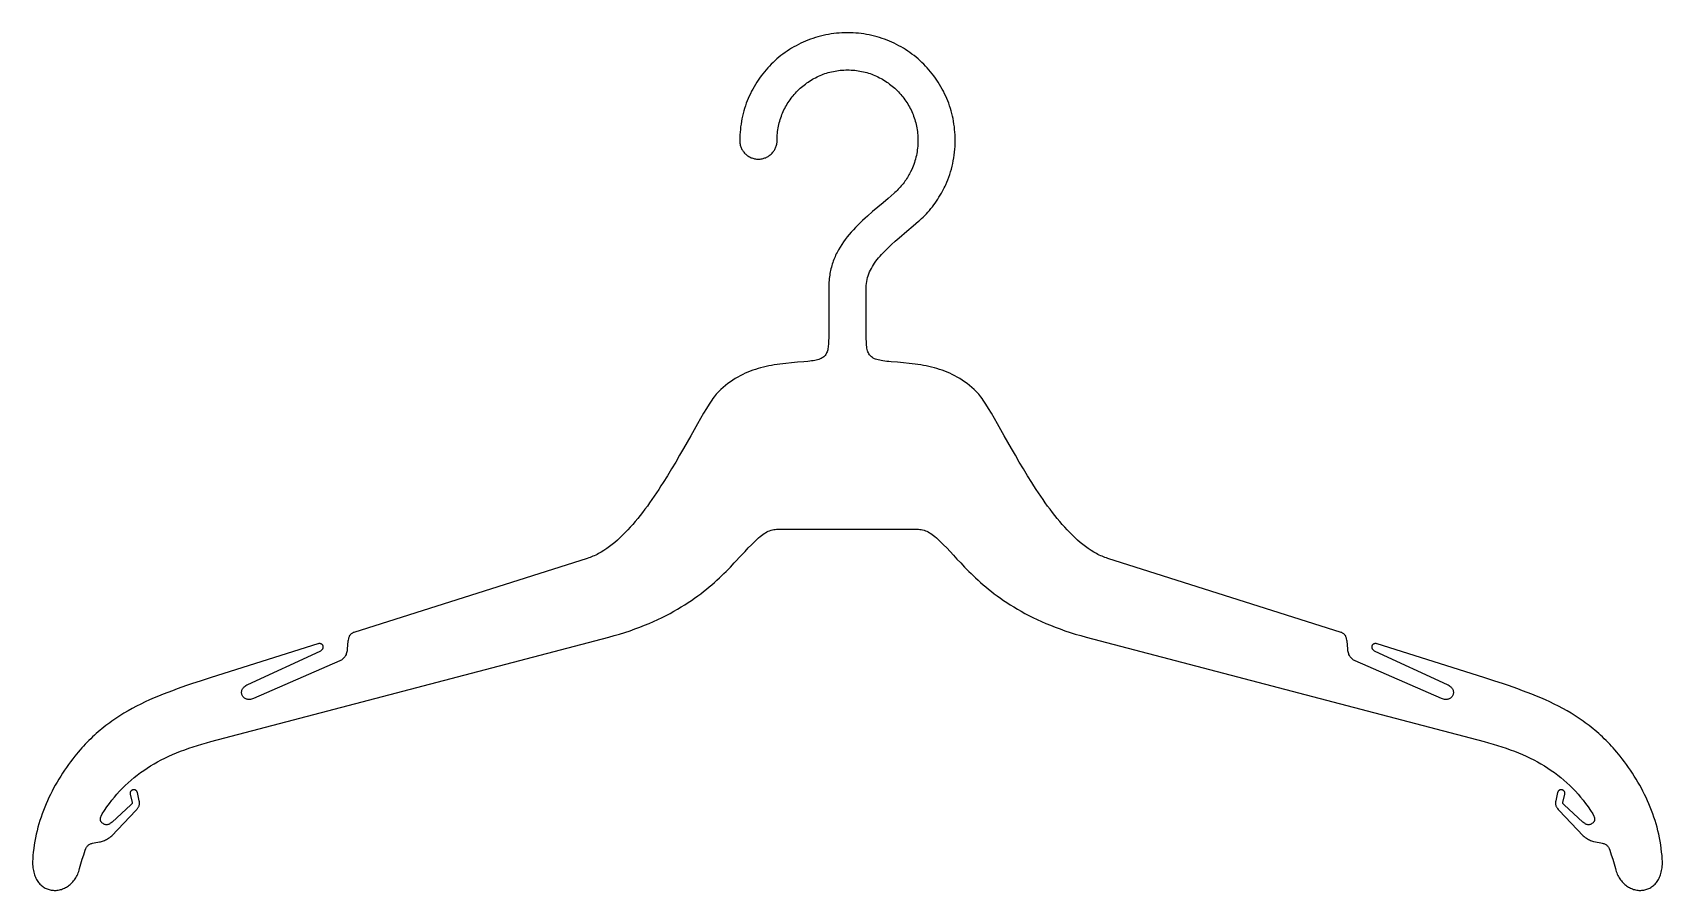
# Model space of a CAD drawing. Extents: x 27 to 2943, y 104 to 2866.
# Drawn here: x 528.3 to 928.3, y 1348.9 to 1559.3 of the extents above; entities that cross this region are included whole.
import ezdxf

# ---------------------------------------------------------------- set-up
doc = ezdxf.new("R2010")
doc.units = 0
doc.layers.add('IMPORT_-_HANGER_PACK_EPS', color=18, linetype='CONTINUOUS')

msp = doc.modelspace()

# ---------------------------------------------------------------- linework, layer by layer
at = {"layer": 'IMPORT_-_HANGER_PACK_EPS'}
msp.add_lwpolyline([(884.5, 1401.07), (858.34, 1409.35), (858.22, 1409.39), (858.1, 1409.41), (857.99, 1409.42), (857.88, 1409.42), (857.78, 1409.41), (857.68, 1409.39), (857.59, 1409.37), (857.51, 1409.34), (857.43, 1409.29), (857.35, 1409.25), (857.29, 1409.19), (857.22, 1409.13), (857.17, 1409.07), (857.12, 1409), (857.08, 1408.93), (857.05, 1408.85), (857.03, 1408.77), (857.01, 1408.69), (857, 1408.6), (857, 1408.52), (857.01, 1408.43), (857.03, 1408.35), (857.06, 1408.26), (857.09, 1408.18), (857.14, 1408.09), (857.19, 1408.01), (857.26, 1407.93), (857.33, 1407.85), (857.42, 1407.78), (857.51, 1407.71), (857.62, 1407.65), (857.74, 1407.59), (875.5, 1399.4), (875.76, 1399.27), (875.99, 1399.13), (876.2, 1398.98), (876.39, 1398.82), (876.55, 1398.65), (876.69, 1398.48), (876.8, 1398.31), (876.89, 1398.13), (876.96, 1397.95), (877.01, 1397.77), (877.03, 1397.59), (877.04, 1397.41), (877.03, 1397.23), (877, 1397.06), (876.95, 1396.89), (876.89, 1396.73), (876.81, 1396.58), (876.71, 1396.43), (876.6, 1396.3), (876.48, 1396.17), (876.34, 1396.06), (876.19, 1395.96), (876.02, 1395.87), (875.85, 1395.8), (875.66, 1395.75), (875.47, 1395.71), (875.26, 1395.7), (875.04, 1395.7), (874.82, 1395.72), (874.59, 1395.77), (874.35, 1395.84), (874.11, 1395.94), (852.97, 1405.15), (852.74, 1405.26), (852.53, 1405.38), (852.34, 1405.51), (852.16, 1405.66), (852, 1405.81), (851.85, 1405.97), (851.72, 1406.14), (851.61, 1406.32), (851.5, 1406.51), (851.41, 1406.71), (851.34, 1406.92), (851.27, 1407.14), (851.21, 1407.36), (851.17, 1407.6), (851.13, 1407.84), (851.11, 1408.09), (850.94, 1409.97), (850.9, 1410.27), (850.84, 1410.58), (850.8, 1410.74), (850.74, 1410.9), (850.68, 1411.06), (850.6, 1411.21), (850.52, 1411.36), (850.42, 1411.51), (850.3, 1411.65), (850.17, 1411.77), (850.02, 1411.89), (849.86, 1412), (849.67, 1412.09), (849.47, 1412.16), (792.21, 1430.31), (791.86, 1430.42), (791.51, 1430.54), (791.17, 1430.68), (790.82, 1430.82), (790.48, 1430.97), (790.14, 1431.13), (789.8, 1431.3), (789.46, 1431.48), (789.12, 1431.67), (788.78, 1431.86), (788.11, 1432.28), (787.44, 1432.73), (786.78, 1433.2), (786.12, 1433.71), (785.47, 1434.24), (784.82, 1434.8), (784.17, 1435.39), (783.54, 1436), (782.9, 1436.63), (782.28, 1437.28), (781.65, 1437.96), (781.04, 1438.65), (780.43, 1439.37), (779.82, 1440.09), (779.22, 1440.84), (778.63, 1441.6), (778.04, 1442.38), (777.46, 1443.16), (776.88, 1443.96), (776.32, 1444.77), (775.75, 1445.58), (775.2, 1446.41), (774.65, 1447.23), (774.1, 1448.07), (773.57, 1448.91), (772.52, 1450.59), (771.49, 1452.28), (770.5, 1453.95), (769.53, 1455.61), (768.6, 1457.24), (766.82, 1460.38), (765.17, 1463.3), (764.4, 1464.65), (763.66, 1465.91), (762.96, 1467.08), (762.3, 1468.15), (761.98, 1468.64), (761.67, 1469.1), (761.37, 1469.53), (761.08, 1469.93), (760.8, 1470.29), (760.53, 1470.62), (760.26, 1470.92), (760.01, 1471.18), (759.43, 1471.72), (758.85, 1472.24), (758.26, 1472.73), (757.67, 1473.19), (757.08, 1473.62), (756.48, 1474.03), (755.88, 1474.41), (755.28, 1474.77), (754.67, 1475.11), (754.06, 1475.42), (753.45, 1475.71), (752.83, 1475.98), (752.2, 1476.23), (751.57, 1476.46), (750.94, 1476.68), (750.29, 1476.87), (749.65, 1477.06), (748.99, 1477.22), (748.33, 1477.38), (747.67, 1477.52), (746.99, 1477.65), (746.31, 1477.76), (745.62, 1477.87), (744.93, 1477.97), (744.22, 1478.06), (743.51, 1478.14), (742.06, 1478.29), (740.57, 1478.42), (739.05, 1478.54), (738.5, 1478.59), (737.98, 1478.64), (737.49, 1478.69), (737.04, 1478.75), (736.62, 1478.82), (736.23, 1478.9), (735.86, 1478.98), (735.53, 1479.08), (735.22, 1479.18), (734.93, 1479.3), (734.67, 1479.42), (734.44, 1479.56), (734.22, 1479.72), (734.03, 1479.89), (733.86, 1480.07), (733.7, 1480.27), (733.57, 1480.49), (733.45, 1480.73), (733.35, 1480.98), (733.26, 1481.26), (733.18, 1481.56), (733.12, 1481.87), (733.07, 1482.21), (733.02, 1482.58), (732.99, 1482.97), (732.97, 1483.38), (732.94, 1484.28), (732.93, 1485.3), (732.92, 1486.43), (732.92, 1486.74), (732.92, 1487.06), (732.92, 1496.76), (732.94, 1497.26), (732.98, 1497.75), (733.05, 1498.24), (733.14, 1498.72), (733.26, 1499.19), (733.4, 1499.65), (733.56, 1500.11), (733.75, 1500.57), (733.96, 1501.02), (734.19, 1501.46), (734.44, 1501.9), (734.71, 1502.33), (735, 1502.76), (735.3, 1503.19), (735.63, 1503.61), (735.96, 1504.03), (736.32, 1504.45), (736.69, 1504.86), (737.07, 1505.27), (737.46, 1505.68), (737.87, 1506.09), (738.29, 1506.49), (739.16, 1507.31), (740.06, 1508.11), (740.99, 1508.93), (742.92, 1510.56), (744.45, 1511.85), (745.8, 1513), (746.08, 1513.23), (746.08, 1513.23), (746.08, 1513.23), (746.12, 1513.27), (746.53, 1513.65), (746.93, 1514.04), (747.32, 1514.44), (747.71, 1514.85), (748.09, 1515.26), (748.46, 1515.69), (748.82, 1516.12), (749.17, 1516.56), (749.51, 1517.01), (749.85, 1517.47), (750.17, 1517.94), (750.49, 1518.41), (750.79, 1518.89), (751.09, 1519.38), (751.37, 1519.87), (751.65, 1520.37), (752.09, 1521.22), (752.28, 1521.6), (752.44, 1521.96), (752.71, 1522.58), (752.97, 1523.21), (753.21, 1523.86), (753.44, 1524.5), (753.64, 1525.16), (753.83, 1525.83), (754.01, 1526.5), (754.16, 1527.18), (754.3, 1527.86), (754.43, 1528.56), (754.53, 1529.25), (754.61, 1529.96), (754.68, 1530.67), (754.73, 1531.39), (754.76, 1532.11), (754.77, 1532.84), (754.79, 1532.84), (754.79, 1532.84), (754.79, 1532.84), (754.77, 1532.84), (754.76, 1533.52), (754.73, 1534.2), (754.69, 1534.88), (754.63, 1535.55), (754.56, 1536.21), (754.46, 1536.87), (754.36, 1537.53), (754.23, 1538.18), (754.09, 1538.82), (753.94, 1539.46), (753.77, 1540.09), (753.58, 1540.71), (753.38, 1541.33), (753.17, 1541.94), (752.94, 1542.54), (752.69, 1543.14), (752.44, 1543.73), (752.16, 1544.31), (751.88, 1544.89), (751.58, 1545.45), (751.27, 1546.01), (750.95, 1546.56), (750.61, 1547.1), (750.26, 1547.63), (749.9, 1548.15), (749.52, 1548.67), (749.14, 1549.17), (748.74, 1549.67), (748.33, 1550.15), (747.91, 1550.62), (747.48, 1551.09), (747.04, 1551.54), (746.58, 1551.98), (746.12, 1552.41), (745.65, 1552.83), (745.16, 1553.24), (744.67, 1553.64), (744.16, 1554.03), (743.65, 1554.4), (743.13, 1554.76), (742.6, 1555.11), (742.06, 1555.45), (741.51, 1555.77), (740.95, 1556.08), (740.38, 1556.38), (739.81, 1556.67), (739.23, 1556.94), (738.64, 1557.2), (738.04, 1557.44), (737.44, 1557.67), (736.83, 1557.88), (736.21, 1558.08), (735.58, 1558.27), (734.95, 1558.44), (734.32, 1558.59), (733.67, 1558.73), (733.02, 1558.86), (732.37, 1558.97), (731.71, 1559.06), (731.04, 1559.13), (730.37, 1559.19), (729.7, 1559.24), (729.02, 1559.26), (728.34, 1559.27), (728.34, 1559.29), (728.33, 1559.29), (728.33, 1559.29), (728.33, 1559.27), (727.65, 1559.26), (726.97, 1559.24), (726.3, 1559.19), (725.63, 1559.13), (724.96, 1559.06), (724.3, 1558.97), (723.65, 1558.86), (723, 1558.73), (722.35, 1558.59), (721.72, 1558.44), (721.09, 1558.27), (720.46, 1558.08), (719.84, 1557.88), (719.23, 1557.67), (718.63, 1557.44), (718.03, 1557.2), (717.44, 1556.94), (716.86, 1556.67), (716.29, 1556.38), (715.72, 1556.08), (715.16, 1555.77), (714.61, 1555.45), (714.07, 1555.11), (713.54, 1554.76), (713.02, 1554.4), (712.5, 1554.03), (712, 1553.64), (711.51, 1553.24), (711.02, 1552.83), (710.55, 1552.41), (710.09, 1551.98), (709.63, 1551.54), (709.19, 1551.09), (708.76, 1550.62), (708.34, 1550.15), (707.93, 1549.67), (707.53, 1549.17), (707.15, 1548.67), (706.77, 1548.15), (706.41, 1547.63), (706.06, 1547.1), (705.72, 1546.56), (705.4, 1546.01), (705.09, 1545.45), (704.79, 1544.89), (704.5, 1544.31), (704.23, 1543.73), (703.98, 1543.14), (703.73, 1542.54), (703.5, 1541.94), (703.29, 1541.33), (703.09, 1540.71), (702.9, 1540.09), (702.73, 1539.46), (702.58, 1538.82), (702.44, 1538.17), (702.31, 1537.53), (702.21, 1536.87), (702.11, 1536.21), (702.04, 1535.55), (701.98, 1534.88), (701.94, 1534.2), (701.91, 1533.52), (701.9, 1532.84), (701.88, 1532.84), (701.88, 1532.84), (701.89, 1532.6), (701.91, 1532.37), (701.94, 1532.14), (701.98, 1531.91), (702.03, 1531.69), (702.09, 1531.47), (702.16, 1531.26), (702.24, 1531.05), (702.34, 1530.85), (702.44, 1530.65), (702.55, 1530.46), (702.67, 1530.27), (702.8, 1530.09), (702.93, 1529.92), (703.08, 1529.75), (703.23, 1529.59), (703.39, 1529.44), (703.55, 1529.3), (703.73, 1529.16), (703.91, 1529.03), (704.09, 1528.91), (704.29, 1528.8), (704.48, 1528.7), (704.69, 1528.61), (704.89, 1528.53), (705.11, 1528.45), (705.33, 1528.39), (705.55, 1528.34), (705.77, 1528.3), (706, 1528.27), (706.24, 1528.25), (706.47, 1528.25), (706.71, 1528.25), (706.94, 1528.27), (707.17, 1528.3), (707.4, 1528.34), (707.62, 1528.39), (707.84, 1528.45), (708.05, 1528.53), (708.26, 1528.61), (708.46, 1528.7), (708.66, 1528.8), (708.85, 1528.91), (709.04, 1529.03), (709.22, 1529.16), (709.39, 1529.3), (709.56, 1529.44), (709.72, 1529.59), (709.87, 1529.75), (710.01, 1529.92), (710.15, 1530.09), (710.28, 1530.27), (710.4, 1530.46), (710.51, 1530.65), (710.61, 1530.85), (710.7, 1531.05), (710.78, 1531.26), (710.86, 1531.47), (710.92, 1531.69), (710.97, 1531.91), (711.01, 1532.14), (711.04, 1532.37), (711.06, 1532.6), (711.06, 1532.84), (711.06, 1532.84), (711.04, 1532.84), (711.05, 1533.28), (711.07, 1533.72), (711.09, 1534.16), (711.13, 1534.6), (711.18, 1535.03), (711.24, 1535.46), (711.31, 1535.89), (711.4, 1536.31), (711.49, 1536.73), (711.59, 1537.15), (711.7, 1537.56), (711.82, 1537.97), (711.95, 1538.37), (712.1, 1538.77), (712.25, 1539.16), (712.41, 1539.55), (712.58, 1539.94), (712.75, 1540.32), (712.94, 1540.69), (713.14, 1541.06), (713.34, 1541.43), (713.55, 1541.79), (713.77, 1542.14), (714, 1542.49), (714.24, 1542.83), (714.49, 1543.17), (714.74, 1543.5), (715, 1543.82), (715.27, 1544.14), (715.55, 1544.45), (715.83, 1544.75), (716.12, 1545.05), (716.42, 1545.34), (716.72, 1545.63), (717.03, 1545.9), (717.35, 1546.17), (717.68, 1546.43), (718.01, 1546.68), (718.34, 1546.93), (718.68, 1547.17), (719.03, 1547.4), (719.39, 1547.62), (719.74, 1547.83), (720.11, 1548.04), (720.48, 1548.23), (720.85, 1548.42), (721.23, 1548.6), (721.62, 1548.77), (722.01, 1548.93), (722.4, 1549.08), (722.8, 1549.22), (723.21, 1549.35), (723.61, 1549.47), (724.03, 1549.58), (724.44, 1549.68), (724.86, 1549.78), (725.28, 1549.86), (725.71, 1549.93), (726.14, 1549.99), (726.57, 1550.04), (727.01, 1550.08), (727.45, 1550.11), (727.89, 1550.12), (728.33, 1550.13), (728.33, 1550.11), (728.33, 1550.11), (728.34, 1550.11), (728.34, 1550.13), (728.78, 1550.12), (729.22, 1550.11), (729.66, 1550.08), (730.1, 1550.04), (730.53, 1549.99), (730.96, 1549.93), (731.39, 1549.86), (731.81, 1549.78), (732.23, 1549.68), (732.64, 1549.58), (733.06, 1549.47), (733.46, 1549.35), (733.87, 1549.22), (734.27, 1549.08), (734.66, 1548.93), (735.05, 1548.77), (735.43, 1548.6), (735.81, 1548.42), (736.19, 1548.23), (736.56, 1548.04), (736.92, 1547.83), (737.28, 1547.62), (737.64, 1547.4), (737.99, 1547.17), (738.33, 1546.93), (738.66, 1546.68), (738.99, 1546.43), (739.32, 1546.17), (739.64, 1545.9), (739.95, 1545.63), (740.25, 1545.34), (740.55, 1545.05), (740.84, 1544.75), (741.12, 1544.45), (741.4, 1544.14), (741.67, 1543.82), (741.93, 1543.5), (742.18, 1543.17), (742.43, 1542.83), (742.66, 1542.49), (742.89, 1542.14), (743.12, 1541.79), (743.33, 1541.43), (743.53, 1541.06), (743.73, 1540.69), (743.92, 1540.32), (744.09, 1539.94), (744.26, 1539.55), (744.42, 1539.16), (744.57, 1538.77), (744.71, 1538.37), (744.85, 1537.97), (744.97, 1537.56), (745.08, 1537.15), (745.18, 1536.73), (745.27, 1536.31), (745.35, 1535.89), (745.43, 1535.46), (745.49, 1535.03), (745.54, 1534.6), (745.58, 1534.16), (745.6, 1533.73), (745.62, 1533.28), (745.63, 1532.84), (745.61, 1532.84), (745.61, 1532.84), (745.61, 1532.84), (745.63, 1532.84), (745.62, 1532.36), (745.6, 1531.9), (745.57, 1531.43), (745.52, 1530.97), (745.47, 1530.51), (745.4, 1530.05), (745.32, 1529.6), (745.23, 1529.15), (745.12, 1528.71), (745.01, 1528.27), (744.88, 1527.83), (744.74, 1527.4), (744.6, 1526.97), (744.44, 1526.55), (744.27, 1526.14), (744.09, 1525.72), (743.81, 1525.13), (743.58, 1524.68), (743.41, 1524.36), (743.22, 1524.04), (743.03, 1523.73), (742.84, 1523.42), (742.64, 1523.12), (742.43, 1522.82), (742.21, 1522.52), (741.99, 1522.23), (741.76, 1521.95), (741.52, 1521.67), (741.28, 1521.39), (741.03, 1521.12), (740.78, 1520.85), (740.52, 1520.59), (740.26, 1520.33), (739.99, 1520.08), (739.99, 1520.08), (739.99, 1520.08), (739.79, 1519.9), (738.32, 1518.63), (737.05, 1517.55), (735.75, 1516.46), (734.48, 1515.37), (733.24, 1514.28), (732.63, 1513.74), (732.03, 1513.18), (731.45, 1512.63), (730.88, 1512.07), (730.32, 1511.51), (729.78, 1510.93), (729.26, 1510.35), (728.75, 1509.77), (728.26, 1509.17), (727.79, 1508.56), (727.34, 1507.94), (726.91, 1507.31), (726.5, 1506.67), (726.12, 1506.01), (725.76, 1505.34), (725.59, 1505), (725.43, 1504.66), (725.27, 1504.31), (725.12, 1503.95), (724.98, 1503.6), (724.85, 1503.23), (724.72, 1502.87), (724.6, 1502.5), (724.48, 1502.12), (724.38, 1501.74), (724.28, 1501.35), (724.19, 1500.96), (724.11, 1500.57), (724.03, 1500.17), (723.97, 1499.76), (723.91, 1499.35), (723.86, 1498.93), (723.82, 1498.51), (723.79, 1498.08), (723.76, 1497.65), (723.75, 1497.2), (723.75, 1496.76), (723.75, 1487.06), (723.75, 1485.45), (723.74, 1484.47), (723.71, 1483.59), (723.69, 1483.19), (723.67, 1482.81), (723.63, 1482.45), (723.59, 1482.11), (723.54, 1481.8), (723.48, 1481.5), (723.4, 1481.22), (723.32, 1480.97), (723.22, 1480.72), (723.11, 1480.5), (722.98, 1480.29), (722.83, 1480.1), (722.67, 1479.92), (722.5, 1479.76), (722.3, 1479.61), (722.08, 1479.47), (721.85, 1479.35), (721.59, 1479.23), (721.31, 1479.13), (721, 1479.04), (720.67, 1478.95), (720.32, 1478.87), (719.94, 1478.8), (719.54, 1478.74), (719.1, 1478.68), (718.64, 1478.63), (717.62, 1478.54), (716.1, 1478.42), (714.61, 1478.29), (713.16, 1478.14), (712.45, 1478.06), (711.74, 1477.97), (711.05, 1477.87), (710.36, 1477.76), (709.68, 1477.65), (709, 1477.52), (708.34, 1477.38), (707.68, 1477.22), (707.02, 1477.06), (706.38, 1476.87), (705.73, 1476.68), (705.1, 1476.46), (704.47, 1476.23), (703.84, 1475.98), (703.22, 1475.71), (702.61, 1475.42), (702, 1475.11), (701.39, 1474.77), (700.79, 1474.41), (700.19, 1474.03), (699.59, 1473.62), (699, 1473.19), (698.41, 1472.73), (697.82, 1472.24), (697.24, 1471.72), (696.66, 1471.18), (696.4, 1470.92), (696.14, 1470.62), (695.87, 1470.29), (695.59, 1469.93), (695.3, 1469.53), (695, 1469.1), (694.69, 1468.64), (694.37, 1468.15), (693.71, 1467.08), (693, 1465.91), (692.27, 1464.65), (691.49, 1463.3), (689.85, 1460.38), (688.07, 1457.24), (687.14, 1455.61), (686.17, 1453.95), (685.18, 1452.28), (684.15, 1450.59), (683.1, 1448.91), (682.56, 1448.07), (682.02, 1447.23), (681.47, 1446.41), (680.92, 1445.58), (680.35, 1444.77), (679.78, 1443.96), (679.21, 1443.16), (678.63, 1442.38), (678.04, 1441.6), (677.45, 1440.84), (676.85, 1440.09), (676.24, 1439.37), (675.63, 1438.65), (675.01, 1437.96), (674.39, 1437.28), (673.77, 1436.63), (673.13, 1436), (672.49, 1435.39), (671.85, 1434.8), (671.2, 1434.24), (670.55, 1433.71), (669.89, 1433.2), (669.23, 1432.73), (668.56, 1432.28), (667.89, 1431.86), (667.55, 1431.67), (667.21, 1431.48), (666.87, 1431.3), (666.53, 1431.13), (666.19, 1430.97), (665.85, 1430.82), (665.5, 1430.68), (665.16, 1430.54), (664.81, 1430.42), (664.46, 1430.31), (607.2, 1412.16), (606.99, 1412.09), (606.81, 1412), (606.65, 1411.89), (606.5, 1411.77), (606.37, 1411.65), (606.25, 1411.51), (606.15, 1411.36), (606.07, 1411.21), (605.99, 1411.06), (605.93, 1410.9), (605.87, 1410.74), (605.83, 1410.58), (605.77, 1410.27), (605.73, 1409.97), (605.56, 1408.09), (605.54, 1407.84), (605.5, 1407.6), (605.45, 1407.36), (605.4, 1407.14), (605.33, 1406.92), (605.26, 1406.71), (605.17, 1406.51), (605.06, 1406.32), (604.95, 1406.14), (604.82, 1405.97), (604.67, 1405.81), (604.51, 1405.66), (604.33, 1405.51), (604.14, 1405.38), (603.93, 1405.26), (603.7, 1405.15), (582.56, 1395.94), (582.32, 1395.84), (582.08, 1395.77), (581.85, 1395.72), (581.62, 1395.7), (581.41, 1395.7), (581.2, 1395.71), (581.01, 1395.75), (580.82, 1395.8), (580.65, 1395.87), (580.48, 1395.96), (580.33, 1396.06), (580.19, 1396.17), (580.07, 1396.3), (579.95, 1396.43), (579.86, 1396.58), (579.78, 1396.73), (579.71, 1396.89), (579.67, 1397.06), (579.64, 1397.23), (579.63, 1397.41), (579.64, 1397.59), (579.66, 1397.77), (579.71, 1397.95), (579.78, 1398.13), (579.87, 1398.31), (579.98, 1398.48), (580.12, 1398.65), (580.28, 1398.82), (580.47, 1398.98), (580.68, 1399.13), (580.91, 1399.27), (581.17, 1399.4), (598.93, 1407.59), (599.05, 1407.65), (599.16, 1407.71), (599.25, 1407.78), (599.34, 1407.85), (599.41, 1407.93), (599.48, 1408.01), (599.53, 1408.09), (599.58, 1408.18), (599.61, 1408.26), (599.64, 1408.35), (599.66, 1408.43), (599.67, 1408.52), (599.67, 1408.6), (599.66, 1408.69), (599.64, 1408.77), (599.62, 1408.85), (599.58, 1408.93), (599.55, 1409), (599.5, 1409.07), (599.45, 1409.13), (599.38, 1409.19), (599.32, 1409.25), (599.24, 1409.29), (599.16, 1409.34), (599.08, 1409.37), (598.99, 1409.39), (598.89, 1409.41), (598.79, 1409.42), (598.68, 1409.42), (598.57, 1409.41), (598.45, 1409.39), (598.33, 1409.35), (572.17, 1401.07), (569.73, 1400.29), (567.32, 1399.5), (566.13, 1399.1), (564.96, 1398.7), (563.79, 1398.29), (562.64, 1397.86), (561.5, 1397.44), (560.36, 1396.99), (559.25, 1396.54), (558.14, 1396.07), (557.04, 1395.59), (555.96, 1395.09), (554.89, 1394.58), (553.83, 1394.04), (552.78, 1393.49), (551.75, 1392.91), (550.73, 1392.31), (549.72, 1391.69), (548.73, 1391.04), (548.24, 1390.7), (547.75, 1390.36), (547.26, 1390.01), (546.78, 1389.65), (546.3, 1389.29), (545.83, 1388.92), (545.35, 1388.54), (544.89, 1388.15), (544.42, 1387.75), (543.96, 1387.35), (543.5, 1386.94), (543.05, 1386.51), (542.6, 1386.08), (542.15, 1385.65), (541.71, 1385.2), (541.27, 1384.74), (540.83, 1384.27), (540.4, 1383.8), (539.97, 1383.31), (539.54, 1382.81), (539.12, 1382.31), (538.71, 1381.79), (538.18, 1381.12), (537.66, 1380.44), (537.15, 1379.75), (536.65, 1379.05), (536.17, 1378.35), (535.69, 1377.63), (535.23, 1376.91), (534.78, 1376.18), (534.34, 1375.45), (533.91, 1374.7), (533.5, 1373.95), (533.1, 1373.19), (532.71, 1372.42), (532.34, 1371.65), (531.98, 1370.87), (531.63, 1370.08), (531.3, 1369.28), (530.99, 1368.48), (530.69, 1367.67), (530.4, 1366.85), (530.14, 1366.02), (529.89, 1365.19), (529.65, 1364.35), (529.44, 1363.5), (529.24, 1362.65), (529.06, 1361.79), (528.89, 1360.92), (528.75, 1360.05), (528.62, 1359.17), (528.51, 1358.28), (528.43, 1357.39), (528.36, 1356.49), (528.34, 1356.06), (528.33, 1355.63), (528.34, 1355.22), (528.37, 1354.82), (528.41, 1354.44), (528.46, 1354.07), (528.52, 1353.71), (528.6, 1353.36), (528.69, 1353.03), (528.79, 1352.71), (528.9, 1352.41), (529.02, 1352.11), (529.16, 1351.83), (529.3, 1351.56), (529.45, 1351.31), (529.62, 1351.06), (529.79, 1350.83), (529.97, 1350.62), (530.15, 1350.41), (530.35, 1350.22), (530.55, 1350.04), (530.76, 1349.88), (530.97, 1349.72), (531.2, 1349.58), (531.42, 1349.45), (531.65, 1349.34), (531.89, 1349.24), (532.13, 1349.15), (532.37, 1349.07), (532.62, 1349), (532.87, 1348.95), (533.12, 1348.91), (533.37, 1348.89), (533.63, 1348.87), (533.88, 1348.87), (534.14, 1348.88), (534.4, 1348.9), (534.65, 1348.94), (534.91, 1348.99), (535.17, 1349.05), (535.42, 1349.12), (535.67, 1349.21), (535.92, 1349.3), (536.17, 1349.41), (536.41, 1349.54), (536.65, 1349.67), (536.89, 1349.82), (537.12, 1349.98), (537.35, 1350.15), (537.57, 1350.34), (537.78, 1350.53), (537.99, 1350.74), (538.2, 1350.96), (538.39, 1351.2), (538.58, 1351.44), (538.76, 1351.7), (538.93, 1351.97), (539.1, 1352.25), (539.25, 1352.55), (539.4, 1352.86), (539.53, 1353.18), (539.66, 1353.51), (539.77, 1353.85), (539.88, 1354.21), (540.2, 1355.37), (540.54, 1356.51), (540.89, 1357.63), (541.27, 1358.71), (541.41, 1359.11), (541.5, 1359.31), (541.6, 1359.49), (541.7, 1359.65), (541.82, 1359.79), (541.95, 1359.91), (542.08, 1360.02), (542.23, 1360.11), (542.38, 1360.2), (542.54, 1360.27), (542.71, 1360.33), (542.89, 1360.38), (543.07, 1360.43), (543.47, 1360.51), (543.88, 1360.58), (544.32, 1360.66), (544.78, 1360.75), (545.01, 1360.81), (545.25, 1360.87), (545.49, 1360.95), (545.74, 1361.03), (545.99, 1361.13), (546.24, 1361.24), (546.49, 1361.37), (546.75, 1361.51), (547, 1361.68), (547.26, 1361.86), (547.52, 1362.06), (547.78, 1362.29), (553.67, 1368.5), (553.9, 1368.72), (554.01, 1368.84), (554.1, 1368.96), (554.19, 1369.08), (554.27, 1369.2), (554.34, 1369.33), (554.41, 1369.46), (554.47, 1369.62), (554.51, 1369.77), (554.55, 1369.94), (554.57, 1370.1), (554.58, 1370.27), (554.57, 1370.44), (554.55, 1370.62), (554.52, 1370.81), (554.05, 1372.85), (554.03, 1372.94), (553.99, 1373.02), (553.95, 1373.1), (553.91, 1373.18), (553.85, 1373.25), (553.79, 1373.31), (553.72, 1373.37), (553.65, 1373.42), (553.58, 1373.46), (553.5, 1373.5), (553.41, 1373.52), (553.33, 1373.54), (553.24, 1373.56), (553.15, 1373.56), (553.06, 1373.55), (552.96, 1373.54), (552.88, 1373.51), (552.79, 1373.48), (552.71, 1373.44), (552.64, 1373.39), (552.57, 1373.33), (552.5, 1373.27), (552.45, 1373.21), (552.4, 1373.13), (552.35, 1373.06), (552.32, 1372.98), (552.29, 1372.9), (552.27, 1372.81), (552.26, 1372.72), (552.25, 1372.63), (552.26, 1372.54), (552.28, 1372.45), (552.74, 1370.41), (552.75, 1370.28), (552.75, 1370.23), (552.74, 1370.19), (552.69, 1370.11), (552.63, 1370.03), (552.54, 1369.94), (552.44, 1369.84), (547.83, 1365.62), (547.61, 1365.43), (547.47, 1365.33), (547.33, 1365.24), (547.17, 1365.15), (547, 1365.07), (546.83, 1365.01), (546.64, 1364.98), (546.49, 1364.97), (546.33, 1364.98), (546.16, 1365.02), (545.99, 1365.07), (545.82, 1365.14), (545.65, 1365.24), (545.5, 1365.35), (545.35, 1365.48), (545.23, 1365.62), (545.12, 1365.78), (545.08, 1365.87), (545.04, 1365.96), (545.01, 1366.06), (544.99, 1366.16), (544.98, 1366.26), (544.98, 1366.37), (544.98, 1366.48), (545, 1366.59), (545.03, 1366.71), (545.06, 1366.83), (545.11, 1366.95), (545.17, 1367.08), (545.45, 1367.62), (546, 1368.49), (546.58, 1369.34), (547.17, 1370.17), (547.77, 1370.97), (548.4, 1371.74), (549.04, 1372.5), (549.7, 1373.23), (550.38, 1373.94), (551.08, 1374.63), (551.79, 1375.29), (552.52, 1375.94), (553.27, 1376.56), (554.04, 1377.16), (554.82, 1377.75), (555.63, 1378.31), (556.45, 1378.86), (557.29, 1379.39), (558.15, 1379.9), (559.02, 1380.39), (559.92, 1380.87), (560.83, 1381.33), (561.76, 1381.77), (562.71, 1382.19), (563.68, 1382.6), (564.67, 1383), (565.67, 1383.38), (566.7, 1383.75), (567.74, 1384.1), (568.81, 1384.44), (569.89, 1384.77), (570.99, 1385.08), (572.11, 1385.39), (669.73, 1411), (671.09, 1411.37), (672.41, 1411.76), (673.7, 1412.16), (674.96, 1412.57), (676.18, 1413), (677.36, 1413.44), (678.52, 1413.89), (679.64, 1414.35), (680.73, 1414.83), (681.79, 1415.31), (682.81, 1415.81), (683.81, 1416.31), (684.78, 1416.82), (685.72, 1417.34), (686.64, 1417.86), (687.52, 1418.39), (688.38, 1418.92), (689.22, 1419.46), (690.03, 1420.01), (690.81, 1420.55), (691.57, 1421.1), (692.31, 1421.65), (693.02, 1422.21), (693.72, 1422.76), (694.39, 1423.31), (695.04, 1423.86), (695.67, 1424.41), (696.28, 1424.96), (696.88, 1425.51), (697.45, 1426.05), (698.01, 1426.58), (698.55, 1427.12), (699.59, 1428.16), (700.56, 1429.18), (702.36, 1431.11), (703.19, 1432.01), (703.98, 1432.86), (704.74, 1433.66), (705.47, 1434.39), (705.83, 1434.74), (706.18, 1435.06), (706.53, 1435.37), (706.87, 1435.66), (707.21, 1435.93), (707.55, 1436.18), (707.89, 1436.41), (708.22, 1436.62), (708.56, 1436.81), (708.89, 1436.97), (709.23, 1437.11), (709.56, 1437.23), (709.9, 1437.32), (710.24, 1437.39), (710.59, 1437.43), (710.94, 1437.44), (728.33, 1437.44), (745.73, 1437.44), (746.08, 1437.43), (746.43, 1437.39), (746.77, 1437.32), (747.11, 1437.23), (747.44, 1437.11), (747.78, 1436.97), (748.11, 1436.81), (748.45, 1436.62), (748.78, 1436.41), (749.12, 1436.18), (749.46, 1435.93), (749.8, 1435.66), (750.14, 1435.37), (750.49, 1435.06), (750.84, 1434.74), (751.2, 1434.39), (751.93, 1433.66), (752.69, 1432.86), (754.31, 1431.11), (755.18, 1430.16), (756.11, 1429.18), (757.08, 1428.16), (758.12, 1427.12), (758.66, 1426.58), (759.22, 1426.05), (759.79, 1425.51), (760.39, 1424.96), (761, 1424.41), (761.63, 1423.86), (762.28, 1423.31), (762.95, 1422.76), (763.65, 1422.21), (764.36, 1421.65), (765.1, 1421.1), (765.86, 1420.55), (766.64, 1420.01), (767.45, 1419.46), (768.29, 1418.92), (769.15, 1418.39), (770.03, 1417.86), (770.95, 1417.34), (771.89, 1416.82), (772.86, 1416.31), (773.86, 1415.81), (774.88, 1415.31), (775.94, 1414.83), (777.03, 1414.35), (778.15, 1413.89), (779.31, 1413.44), (780.49, 1413), (781.71, 1412.57), (782.97, 1412.16), (784.25, 1411.76), (785.58, 1411.37), (786.94, 1411), (884.56, 1385.39), (885.68, 1385.08), (886.78, 1384.77), (887.86, 1384.44), (888.93, 1384.1), (889.97, 1383.75), (891, 1383.38), (892, 1383), (892.99, 1382.6), (893.96, 1382.19), (894.91, 1381.77), (895.84, 1381.33), (896.75, 1380.87), (897.65, 1380.39), (898.52, 1379.9), (899.38, 1379.39), (900.22, 1378.86), (901.04, 1378.31), (901.85, 1377.75), (902.63, 1377.16), (903.4, 1376.56), (904.15, 1375.94), (904.88, 1375.29), (905.59, 1374.63), (906.29, 1373.94), (906.97, 1373.23), (907.63, 1372.5), (908.27, 1371.74), (908.9, 1370.97), (909.5, 1370.17), (910.09, 1369.34), (910.67, 1368.49), (911.22, 1367.62), (911.5, 1367.08), (911.56, 1366.95), (911.61, 1366.83), (911.64, 1366.71), (911.67, 1366.59), (911.69, 1366.48), (911.69, 1366.37), (911.69, 1366.26), (911.68, 1366.16), (911.65, 1366.06), (911.63, 1365.96), (911.59, 1365.87), (911.55, 1365.78), (911.44, 1365.62), (911.32, 1365.48), (911.17, 1365.35), (911.02, 1365.24), (910.85, 1365.14), (910.68, 1365.07), (910.51, 1365.02), (910.34, 1364.98), (910.18, 1364.97), (910.02, 1364.98), (909.84, 1365.01), (909.67, 1365.07), (909.5, 1365.15), (909.34, 1365.24), (909.2, 1365.33), (909.06, 1365.43), (908.84, 1365.62), (904.23, 1369.84), (904.13, 1369.94), (904.04, 1370.03), (903.98, 1370.11), (903.93, 1370.19), (903.92, 1370.23), (903.91, 1370.28), (903.92, 1370.34), (903.93, 1370.41), (904.39, 1372.45), (904.41, 1372.54), (904.41, 1372.63), (904.41, 1372.72), (904.4, 1372.81), (904.38, 1372.9), (904.35, 1372.98), (904.32, 1373.06), (904.27, 1373.13), (904.22, 1373.21), (904.17, 1373.27), (904.1, 1373.33), (904.03, 1373.39), (903.96, 1373.44), (903.88, 1373.48), (903.79, 1373.51), (903.7, 1373.54), (903.61, 1373.55), (903.52, 1373.56), (903.43, 1373.56), (903.34, 1373.54), (903.26, 1373.52), (903.17, 1373.5), (903.09, 1373.46), (903.02, 1373.42), (902.95, 1373.37), (902.88, 1373.31), (902.82, 1373.25), (902.76, 1373.18), (902.72, 1373.1), (902.67, 1373.02), (902.64, 1372.94), (902.62, 1372.85), (902.15, 1370.81), (902.12, 1370.62), (902.1, 1370.44), (902.09, 1370.27), (902.1, 1370.1), (902.12, 1369.94), (902.15, 1369.77), (902.2, 1369.62), (902.26, 1369.46), (902.33, 1369.33), (902.4, 1369.2), (902.48, 1369.08), (902.57, 1368.96), (902.77, 1368.72), (903, 1368.5), (908.89, 1362.29), (909.15, 1362.06), (909.41, 1361.86), (909.67, 1361.68), (909.92, 1361.51), (910.18, 1361.37), (910.43, 1361.24), (910.68, 1361.13), (910.93, 1361.03), (911.17, 1360.95), (911.42, 1360.87), (911.89, 1360.75), (912.35, 1360.66), (912.79, 1360.58), (913.2, 1360.51), (913.59, 1360.43), (913.78, 1360.38), (913.96, 1360.33), (914.13, 1360.27), (914.29, 1360.2), (914.44, 1360.11), (914.59, 1360.02), (914.72, 1359.91), (914.85, 1359.79), (914.97, 1359.65), (915.07, 1359.49), (915.17, 1359.31), (915.25, 1359.11), (915.4, 1358.71), (915.77, 1357.63), (916.13, 1356.51), (916.47, 1355.37), (916.79, 1354.21), (916.9, 1353.85), (917.01, 1353.51), (917.14, 1353.18), (917.27, 1352.86), (917.42, 1352.55), (917.57, 1352.25), (917.73, 1351.97), (917.91, 1351.7), (918.09, 1351.44), (918.28, 1351.2), (918.47, 1350.96), (918.68, 1350.74), (918.89, 1350.53), (919.1, 1350.34), (919.32, 1350.15), (919.55, 1349.98), (919.78, 1349.82), (920.02, 1349.67), (920.26, 1349.54), (920.5, 1349.41), (920.75, 1349.3), (921, 1349.21), (921.25, 1349.12), (921.5, 1349.05), (921.76, 1348.99), (922.02, 1348.94), (922.27, 1348.9), (922.53, 1348.88), (922.79, 1348.87), (923.04, 1348.87), (923.3, 1348.89), (923.55, 1348.91), (923.8, 1348.95), (924.05, 1349), (924.3, 1349.07), (924.54, 1349.15), (924.78, 1349.24), (925.02, 1349.34), (925.25, 1349.45), (925.47, 1349.58), (925.69, 1349.72), (925.91, 1349.88), (926.12, 1350.04), (926.32, 1350.22), (926.52, 1350.41), (926.7, 1350.62), (926.88, 1350.83), (927.05, 1351.06), (927.22, 1351.31), (927.37, 1351.56), (927.51, 1351.83), (927.65, 1352.11), (927.77, 1352.41), (927.88, 1352.71), (927.98, 1353.03), (928.07, 1353.36), (928.15, 1353.71), (928.21, 1354.07), (928.26, 1354.44), (928.3, 1354.82), (928.32, 1355.22), (928.33, 1355.63), (928.33, 1356.06), (928.31, 1356.49), (928.24, 1357.39), (928.15, 1358.28), (928.05, 1359.17), (927.92, 1360.05), (927.78, 1360.92), (927.61, 1361.79), (927.43, 1362.65), (927.23, 1363.5), (927.02, 1364.35), (926.78, 1365.19), (926.53, 1366.02), (926.27, 1366.85), (925.98, 1367.67), (925.68, 1368.48), (925.37, 1369.28), (925.04, 1370.08), (924.69, 1370.87), (924.33, 1371.65), (923.96, 1372.42), (923.57, 1373.19), (923.17, 1373.95), (922.76, 1374.7), (922.33, 1375.45), (921.89, 1376.18), (921.44, 1376.91), (920.98, 1377.63), (920.5, 1378.35), (920.01, 1379.05), (919.52, 1379.75), (919.01, 1380.44), (918.49, 1381.12), (917.96, 1381.79), (917.55, 1382.31), (917.13, 1382.81), (916.7, 1383.31), (916.27, 1383.8), (915.84, 1384.27), (915.4, 1384.74), (914.96, 1385.2), (914.52, 1385.65), (914.07, 1386.08), (913.62, 1386.51), (913.17, 1386.94), (912.71, 1387.35), (912.25, 1387.75), (911.78, 1388.15), (911.31, 1388.54), (910.84, 1388.92), (910.37, 1389.29), (909.89, 1389.65), (909.41, 1390.01), (908.92, 1390.36), (908.43, 1390.7), (907.94, 1391.04), (906.95, 1391.69), (905.94, 1392.31), (904.92, 1392.91), (903.89, 1393.49), (902.84, 1394.04), (901.78, 1394.58), (900.71, 1395.09), (899.63, 1395.59), (898.53, 1396.07), (897.42, 1396.54), (896.31, 1396.99), (895.17, 1397.44), (894.03, 1397.86), (892.88, 1398.29), (891.71, 1398.7), (890.54, 1399.1), (889.35, 1399.5), (886.94, 1400.29)], close=True, dxfattribs=at)

doc.saveas('drawing.dxf')
